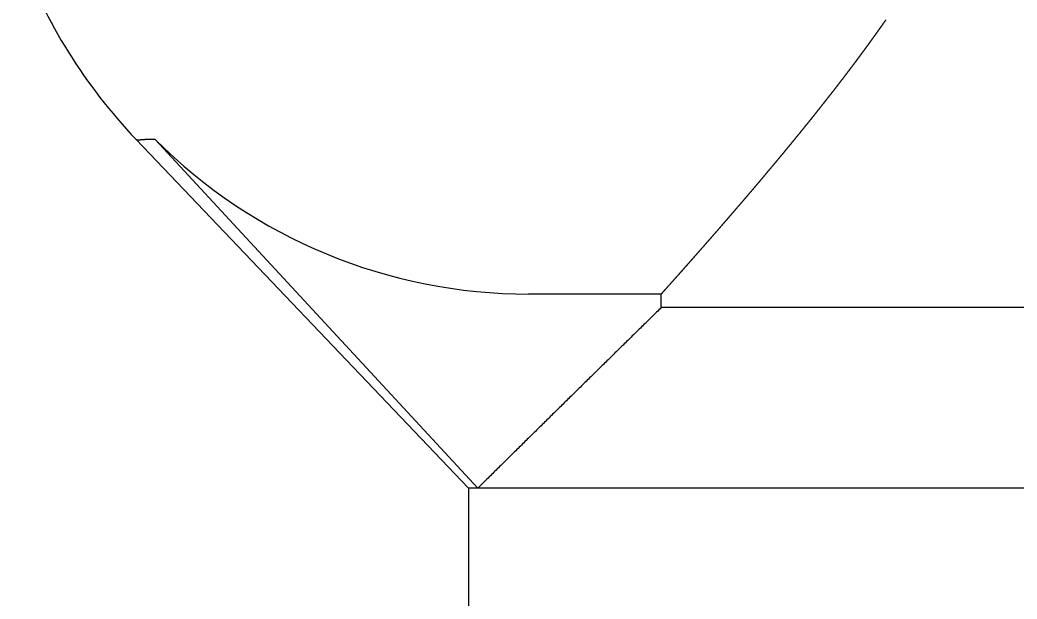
# Model space of a CAD drawing. Extents: x 15.3 to 102.8, y -16.9 to 75.1.
# Drawn here: x 26.46 to 34.74, y 23.75 to 28.56 of the extents above; entities that cross this region are included whole.
import ezdxf

# ---------------------------------------------------------------- set-up
doc = ezdxf.new("R2010")
doc.units = 0
doc.layers.get('0').update_dxf_attribs({"linetype": 'CONTINUOUS'})

msp = doc.modelspace()

# ---------------------------------------------------------------- linework, layer by layer
at = {"color": 7, "linetype": 'CONTINUOUS'}
for p, q in [((27.4265, 27.5704), (30.1851, 24.6738)), ((27.5838, 27.5704), (30.2625, 24.6738)), ((31.7862, 26.2863), (30.6851, 26.2863)), ((31.7862, 26.1738), (31.7862, 26.2863)), ((41.5841, 26.1738), (31.7862, 26.1738)), ((30.1851, 24.6738), (30.1851, 22.2738)), ((43.1851, 24.6738), (30.1851, 24.6738))]:
    msp.add_line(p, q, dxfattribs=at)
at = {"color": 7}
for points in [[(31.7862, 26.2863, 0), (31.7881, 26.2885, 0), (31.79, 26.2906, 0), (31.7919, 26.2927, 0), (31.7938, 26.2948, 0), (31.7957, 26.297, 0), (31.7976, 26.2991, 0), (31.7995, 26.3012, 0), (31.8014, 26.3033, 0), (31.8033, 26.3054, 0), (31.8052, 26.3076, 0), (31.8071, 26.3097, 0), (31.809, 26.3118, 0), (31.8109, 26.3139, 0), (31.8128, 26.3161, 0), (31.8146, 26.3182, 0), (31.8165, 26.3203, 0), (31.8184, 26.3224, 0), (31.8203, 26.3245, 0), (31.8222, 26.3267, 0), (31.8241, 26.3288, 0), (31.826, 26.3309, 0), (31.8279, 26.333, 0), (31.8298, 26.3352, 0), (31.8317, 26.3373, 0), (31.8336, 26.3394, 0), (31.8355, 26.3415, 0), (31.8374, 26.3437, 0), (31.8393, 26.3458, 0), (31.8412, 26.3479, 0), (31.8431, 26.35, 0), (31.845, 26.3522, 0), (31.8469, 26.3543, 0), (31.8488, 26.3564, 0), (31.8507, 26.3585, 0), (31.8526, 26.3607, 0), (31.8545, 26.3628, 0), (31.8564, 26.3649, 0), (31.8583, 26.367, 0), (31.8602, 26.3692, 0), (31.8621, 26.3713, 0), (31.864, 26.3734, 0), (31.8659, 26.3755, 0), (31.8678, 26.3777, 0), (31.8697, 26.3798, 0), (31.8716, 26.3819, 0), (31.8735, 26.384, 0), (31.8753, 26.3862, 0), (31.8772, 26.3883, 0), (31.8791, 26.3904, 0), (31.881, 26.3925, 0), (31.8829, 26.3947, 0), (31.8848, 26.3968, 0), (31.8867, 26.3989, 0), (31.8886, 26.401, 0), (31.8905, 26.4032, 0), (31.8924, 26.4053, 0), (31.8943, 26.4074, 0), (31.8962, 26.4095, 0), (31.8981, 26.4117, 0), (31.9, 26.4138, 0), (31.9019, 26.4159, 0), (31.9038, 26.4181, 0), (31.9057, 26.4202, 0), (31.9075, 26.4223, 0), (31.9094, 26.4244, 0), (31.9113, 26.4266, 0), (31.9132, 26.4287, 0), (31.9151, 26.4308, 0), (31.917, 26.4329, 0), (31.9189, 26.4351, 0), (31.9208, 26.4372, 0), (31.9227, 26.4393, 0), (31.9246, 26.4415, 0), (31.9265, 26.4436, 0), (31.9284, 26.4457, 0), (31.9303, 26.4478, 0), (31.9322, 26.45, 0), (31.934, 26.4521, 0), (31.9359, 26.4542, 0), (31.9378, 26.4564, 0), (31.9397, 26.4585, 0), (31.9416, 26.4606, 0), (31.9435, 26.4627, 0), (31.9454, 26.4649, 0), (31.9473, 26.467, 0), (31.9492, 26.4691, 0), (31.9511, 26.4713, 0), (31.953, 26.4734, 0), (31.9548, 26.4755, 0), (31.9567, 26.4777, 0), (31.9586, 26.4798, 0), (31.9605, 26.4819, 0), (31.9624, 26.484, 0), (31.9643, 26.4862, 0), (31.9662, 26.4883, 0), (31.9681, 26.4904, 0), (31.97, 26.4926, 0), (31.9719, 26.4947, 0), (31.9737, 26.4968, 0), (31.9756, 26.499, 0), (31.9775, 26.5011, 0), (31.9794, 26.5032, 0), (31.9813, 26.5054, 0), (31.9832, 26.5075, 0), (31.9851, 26.5096, 0), (31.987, 26.5118, 0), (31.9889, 26.5139, 0), (31.9907, 26.516, 0), (31.9926, 26.5181, 0), (31.9945, 26.5203, 0), (31.9964, 26.5224, 0), (31.9983, 26.5245, 0), (32.0002, 26.5267, 0), (32.0021, 26.5288, 0), (32.004, 26.5309, 0), (32.0058, 26.5331, 0), (32.0077, 26.5352, 0), (32.0096, 26.5373, 0), (32.0115, 26.5395, 0), (32.0134, 26.5416, 0), (32.0153, 26.5437, 0), (32.0172, 26.5459, 0), (32.0191, 26.548, 0), (32.0209, 26.5501, 0), (32.0228, 26.5523, 0), (32.0247, 26.5544, 0), (32.0266, 26.5565, 0), (32.0285, 26.5587, 0), (32.0304, 26.5608, 0), (32.0323, 26.5629, 0), (32.0341, 26.5651, 0), (32.036, 26.5672, 0), (32.0379, 26.5693, 0), (32.0398, 26.5715, 0), (32.0417, 26.5736, 0), (32.0436, 26.5758, 0), (32.0455, 26.5779, 0), (32.0473, 26.58, 0), (32.0492, 26.5822, 0), (32.0511, 26.5843, 0), (32.053, 26.5864, 0), (32.0549, 26.5886, 0), (32.0568, 26.5907, 0), (32.0586, 26.5928, 0), (32.0605, 26.595, 0), (32.0624, 26.5971, 0), (32.0643, 26.5992, 0), (32.0662, 26.6014, 0), (32.0681, 26.6035, 0), (32.0699, 26.6057, 0), (32.0718, 26.6078, 0), (32.0737, 26.6099, 0), (32.0756, 26.6121, 0), (32.0775, 26.6142, 0), (32.0794, 26.6163, 0), (32.0812, 26.6185, 0), (32.0831, 26.6206, 0), (32.085, 26.6227, 0), (32.0869, 26.6249, 0), (32.0888, 26.627, 0), (32.0907, 26.6292, 0), (32.0925, 26.6313, 0), (32.0944, 26.6334, 0), (32.0963, 26.6356, 0), (32.0982, 26.6377, 0), (32.1001, 26.6398, 0), (32.1019, 26.642, 0), (32.1038, 26.6441, 0), (32.1057, 26.6463, 0), (32.1076, 26.6484, 0), (32.1095, 26.6505, 0), (32.1113, 26.6527, 0), (32.1132, 26.6548, 0), (32.1151, 26.657, 0), (32.117, 26.6591, 0), (32.1189, 26.6612, 0), (32.1207, 26.6634, 0), (32.1226, 26.6655, 0), (32.1245, 26.6677, 0), (32.1264, 26.6698, 0), (32.1283, 26.6719, 0), (32.1301, 26.6741, 0), (32.132, 26.6762, 0), (32.1339, 26.6784, 0), (32.1358, 26.6805, 0), (32.1377, 26.6826, 0), (32.1395, 26.6848, 0), (32.1414, 26.6869, 0), (32.1433, 26.6891, 0), (32.1452, 26.6912, 0), (32.147, 26.6933, 0), (32.1489, 26.6955, 0), (32.1508, 26.6976, 0), (32.1527, 26.6998, 0), (32.1546, 26.7019, 0), (32.1564, 26.704, 0), (32.1583, 26.7062, 0), (32.1602, 26.7083, 0), (32.1621, 26.7105, 0), (32.1639, 26.7126, 0), (32.1658, 26.7148, 0), (32.1677, 26.7169, 0), (32.1696, 26.719, 0), (32.1715, 26.7212, 0), (32.1733, 26.7233, 0), (32.1752, 26.7255, 0), (32.1771, 26.7276, 0), (32.179, 26.7298, 0), (32.1808, 26.7319, 0), (32.1827, 26.734, 0), (32.1846, 26.7362, 0), (32.1865, 26.7383, 0), (32.1883, 26.7405, 0), (32.1902, 26.7426, 0), (32.1921, 26.7448, 0), (32.194, 26.7469, 0), (32.1958, 26.749, 0), (32.1977, 26.7512, 0), (32.1996, 26.7533, 0), (32.2015, 26.7555, 0), (32.2033, 26.7576, 0), (32.2052, 26.7598, 0), (32.2071, 26.7619, 0), (32.2089, 26.7641, 0), (32.2108, 26.7662, 0), (32.2127, 26.7683, 0), (32.2146, 26.7705, 0), (32.2164, 26.7726, 0), (32.2183, 26.7748, 0), (32.2202, 26.7769, 0), (32.2221, 26.7791, 0), (32.2239, 26.7812, 0), (32.2258, 26.7834, 0), (32.2277, 26.7855, 0), (32.2295, 26.7877, 0), (32.2314, 26.7898, 0), (32.2333, 26.792, 0), (32.2352, 26.7941, 0), (32.237, 26.7962, 0), (32.2389, 26.7984, 0), (32.2408, 26.8005, 0), (32.2426, 26.8027, 0), (32.2445, 26.8048, 0), (32.2464, 26.807, 0), (32.2483, 26.8091, 0), (32.2501, 26.8113, 0), (32.252, 26.8134, 0), (32.2539, 26.8156, 0), (32.2557, 26.8177, 0), (32.2576, 26.8199, 0), (32.2595, 26.822, 0), (32.2614, 26.8242, 0), (32.2632, 26.8263, 0), (32.2651, 26.8285, 0), (32.267, 26.8306, 0), (32.2688, 26.8328, 0), (32.2707, 26.8349, 0), (32.2726, 26.8371, 0), (32.2744, 26.8392, 0), (32.2763, 26.8414, 0), (32.2782, 26.8435, 0), (32.28, 26.8457, 0), (32.2819, 26.8478, 0), (32.2838, 26.85, 0), (32.2856, 26.8521, 0), (32.2875, 26.8543, 0), (32.2894, 26.8564, 0), (32.2912, 26.8586, 0), (32.2931, 26.8607, 0), (32.295, 26.8629, 0), (32.2968, 26.865, 0), (32.2987, 26.8672, 0), (32.3006, 26.8693, 0), (32.3024, 26.8715, 0), (32.3043, 26.8736, 0), (32.3062, 26.8758, 0), (32.308, 26.8779, 0), (32.3099, 26.8801, 0), (32.3118, 26.8822, 0), (32.3136, 26.8844, 0), (32.3155, 26.8865, 0), (32.3174, 26.8887, 0), (32.3192, 26.8908, 0), (32.3211, 26.893, 0), (32.323, 26.8951, 0), (32.3248, 26.8973, 0), (32.3267, 26.8994, 0), (32.3286, 26.9016, 0), (32.3304, 26.9037, 0), (32.3323, 26.9059, 0), (32.3342, 26.908, 0), (32.336, 26.9102, 0), (32.3379, 26.9124, 0), (32.3397, 26.9145, 0), (32.3416, 26.9167, 0), (32.3435, 26.9188, 0), (32.3453, 26.921, 0), (32.3472, 26.9231, 0), (32.3491, 26.9253, 0), (32.3509, 26.9274, 0), (32.3528, 26.9296, 0), (32.3546, 26.9317, 0), (32.3565, 26.9339, 0), (32.3584, 26.9361, 0), (32.3602, 26.9382, 0), (32.3621, 26.9404, 0), (32.364, 26.9425, 0), (32.3658, 26.9447, 0), (32.3677, 26.9468, 0), (32.3695, 26.949, 0), (32.3714, 26.9511, 0), (32.3733, 26.9533, 0), (32.3751, 26.9555, 0), (32.377, 26.9576, 0), (32.3788, 26.9598, 0), (32.3807, 26.9619, 0), (32.3826, 26.9641, 0), (32.3844, 26.9662, 0), (32.3863, 26.9684, 0), (32.3881, 26.9705, 0), (32.39, 26.9727, 0), (32.3919, 26.9749, 0), (32.3937, 26.977, 0), (32.3956, 26.9792, 0), (32.3974, 26.9813, 0), (32.3993, 26.9835, 0), (32.4011, 26.9857, 0), (32.403, 26.9878, 0), (32.4049, 26.99, 0), (32.4067, 26.9921, 0), (32.4086, 26.9943, 0), (32.4104, 26.9964, 0), (32.4123, 26.9986, 0), (32.4141, 27.0008, 0), (32.416, 27.0029, 0), (32.4179, 27.0051, 0), (32.4197, 27.0072, 0), (32.4216, 27.0094, 0), (32.4234, 27.0116, 0), (32.4253, 27.0137, 0), (32.4271, 27.0159, 0), (32.429, 27.018, 0), (32.4309, 27.0202, 0), (32.4327, 27.0224, 0), (32.4346, 27.0245, 0), (32.4364, 27.0267, 0), (32.4383, 27.0288, 0), (32.4401, 27.031, 0), (32.442, 27.0332, 0), (32.4438, 27.0353, 0), (32.4457, 27.0375, 0), (32.4475, 27.0397, 0), (32.4494, 27.0418, 0), (32.4513, 27.044, 0), (32.4531, 27.0461, 0), (32.455, 27.0483, 0), (32.4568, 27.0505, 0), (32.4587, 27.0526, 0), (32.4605, 27.0548, 0), (32.4624, 27.057, 0), (32.4642, 27.0591, 0), (32.4661, 27.0613, 0), (32.4679, 27.0634, 0), (32.4698, 27.0656, 0), (32.4716, 27.0678, 0), (32.4735, 27.0699, 0), (32.4753, 27.0721, 0), (32.4772, 27.0743, 0), (32.479, 27.0764, 0), (32.4809, 27.0786, 0), (32.4827, 27.0808, 0), (32.4846, 27.0829, 0), (32.4864, 27.0851, 0), (32.4883, 27.0873, 0), (32.4901, 27.0894, 0), (32.492, 27.0916, 0), (32.4938, 27.0937, 0), (32.4957, 27.0959, 0), (32.4975, 27.0981, 0), (32.4994, 27.1002, 0), (32.5012, 27.1024, 0), (32.5031, 27.1046, 0), (32.5049, 27.1067, 0), (32.5068, 27.1089, 0), (32.5086, 27.1111, 0), (32.5105, 27.1132, 0), (32.5123, 27.1154, 0), (32.5142, 27.1176, 0), (32.516, 27.1197, 0), (32.5179, 27.1219, 0), (32.5197, 27.1241, 0), (32.5216, 27.1262, 0), (32.5234, 27.1284, 0), (32.5253, 27.1306, 0), (32.5271, 27.1327, 0), (32.529, 27.1349, 0), (32.5308, 27.1371, 0), (32.5326, 27.1393, 0), (32.5345, 27.1414, 0), (32.5363, 27.1436, 0), (32.5382, 27.1458, 0), (32.54, 27.1479, 0), (32.5419, 27.1501, 0), (32.5437, 27.1523, 0), (32.5456, 27.1544, 0), (32.5474, 27.1566, 0), (32.5493, 27.1588, 0), (32.5511, 27.1609, 0), (32.5529, 27.1631, 0), (32.5548, 27.1653, 0), (32.5566, 27.1675, 0), (32.5585, 27.1696, 0), (32.5603, 27.1718, 0), (32.5622, 27.174, 0), (32.564, 27.1761, 0), (32.5658, 27.1783, 0), (32.5677, 27.1805, 0), (32.5695, 27.1827, 0), (32.5714, 27.1848, 0), (32.5732, 27.187, 0), (32.5751, 27.1892, 0), (32.5769, 27.1913, 0), (32.5787, 27.1935, 0), (32.5806, 27.1957, 0), (32.5824, 27.1979, 0), (32.5843, 27.2, 0), (32.5861, 27.2022, 0), (32.5879, 27.2044, 0), (32.5898, 27.2066, 0), (32.5916, 27.2087, 0), (32.5935, 27.2109, 0), (32.5953, 27.2131, 0), (32.5971, 27.2153, 0), (32.599, 27.2174, 0), (32.6008, 27.2196, 0), (32.6027, 27.2218, 0), (32.6045, 27.224, 0), (32.6063, 27.2261, 0), (32.6082, 27.2283, 0), (32.61, 27.2305, 0), (32.6119, 27.2327, 0), (32.6137, 27.2348, 0), (32.6155, 27.237, 0), (32.6174, 27.2392, 0), (32.6192, 27.2414, 0), (32.621, 27.2435, 0), (32.6229, 27.2457, 0), (32.6247, 27.2479, 0), (32.6266, 27.2501, 0), (32.6284, 27.2522, 0), (32.6302, 27.2544, 0), (32.6321, 27.2566, 0), (32.6339, 27.2588, 0), (32.6357, 27.2609, 0), (32.6376, 27.2631, 0), (32.6394, 27.2653, 0), (32.6412, 27.2675, 0), (32.6431, 27.2697, 0), (32.6449, 27.2718, 0), (32.6467, 27.274, 0), (32.6486, 27.2762, 0), (32.6504, 27.2784, 0), (32.6522, 27.2806, 0), (32.6541, 27.2827, 0), (32.6559, 27.2849, 0), (32.6577, 27.2871, 0), (32.6596, 27.2893, 0), (32.6614, 27.2915, 0), (32.6632, 27.2936, 0), (32.6651, 27.2958, 0), (32.6669, 27.298, 0), (32.6687, 27.3002, 0), (32.6706, 27.3024, 0), (32.6724, 27.3045, 0), (32.6742, 27.3067, 0), (32.6761, 27.3089, 0), (32.6779, 27.3111, 0), (32.6797, 27.3133, 0), (32.6816, 27.3154, 0), (32.6834, 27.3176, 0), (32.6852, 27.3198, 0), (32.687, 27.322, 0), (32.6889, 27.3242, 0), (32.6907, 27.3264, 0), (32.6925, 27.3285, 0), (32.6944, 27.3307, 0), (32.6962, 27.3329, 0), (32.698, 27.3351, 0), (32.6998, 27.3373, 0), (32.7017, 27.3395, 0), (32.7035, 27.3416, 0), (32.7053, 27.3438, 0), (32.7072, 27.346, 0), (32.709, 27.3482, 0), (32.7108, 27.3504, 0), (32.7126, 27.3526, 0), (32.7145, 27.3547, 0), (32.7163, 27.3569, 0), (32.7181, 27.3591, 0), (32.7199, 27.3613, 0), (32.7218, 27.3635, 0), (32.7236, 27.3657, 0), (32.7254, 27.3679, 0), (32.7272, 27.37, 0), (32.7291, 27.3722, 0), (32.7309, 27.3744, 0), (32.7327, 27.3766, 0), (32.7345, 27.3788, 0), (32.7364, 27.381, 0), (32.7382, 27.3832, 0), (32.74, 27.3854, 0), (32.7418, 27.3875, 0), (32.7437, 27.3897, 0), (32.7455, 27.3919, 0), (32.7473, 27.3941, 0), (32.7491, 27.3963, 0), (32.751, 27.3985, 0), (32.7528, 27.4007, 0), (32.7546, 27.4029, 0), (32.7564, 27.4051, 0), (32.7582, 27.4072, 0), (32.7601, 27.4094, 0), (32.7619, 27.4116, 0), (32.7637, 27.4138, 0), (32.7655, 27.416, 0), (32.7673, 27.4182, 0), (32.7692, 27.4204, 0), (32.771, 27.4226, 0), (32.7728, 27.4248, 0), (32.7746, 27.427, 0), (32.7764, 27.4291, 0), (32.7783, 27.4313, 0), (32.7801, 27.4335, 0), (32.7819, 27.4357, 0), (32.7837, 27.4379, 0), (32.7855, 27.4401, 0), (32.7873, 27.4423, 0), (32.7892, 27.4445, 0), (32.791, 27.4467, 0), (32.7928, 27.4489, 0), (32.7946, 27.4511, 0), (32.7964, 27.4533, 0), (32.7983, 27.4555, 0), (32.8001, 27.4576, 0), (32.8019, 27.4598, 0), (32.8037, 27.462, 0), (32.8055, 27.4642, 0), (32.8073, 27.4664, 0), (32.8091, 27.4686, 0), (32.811, 27.4708, 0), (32.8128, 27.473, 0), (32.8146, 27.4752, 0), (32.8164, 27.4774, 0), (32.8182, 27.4796, 0), (32.82, 27.4818, 0), (32.8218, 27.484, 0), (32.8237, 27.4862, 0), (32.8255, 27.4884, 0), (32.8273, 27.4906, 0), (32.8291, 27.4928, 0), (32.8309, 27.495, 0), (32.8327, 27.4972, 0), (32.8345, 27.4994, 0), (32.8363, 27.5016, 0), (32.8382, 27.5038, 0), (32.84, 27.506, 0), (32.8418, 27.5082, 0), (32.8436, 27.5104, 0), (32.8454, 27.5126, 0), (32.8472, 27.5148, 0), (32.849, 27.5169, 0), (32.8508, 27.5191, 0), (32.8526, 27.5213, 0), (32.8544, 27.5235, 0), (32.8563, 27.5257, 0), (32.8581, 27.5279, 0), (32.8599, 27.5301, 0), (32.8617, 27.5323, 0), (32.8635, 27.5345, 0), (32.8653, 27.5367, 0), (32.8671, 27.539, 0), (32.8689, 27.5412, 0), (32.8707, 27.5434, 0), (32.8725, 27.5456, 0), (32.8743, 27.5478, 0), (32.8761, 27.55, 0), (32.8779, 27.5522, 0), (32.8797, 27.5544, 0), (32.8815, 27.5566, 0), (32.8834, 27.5588, 0), (32.8852, 27.561, 0), (32.887, 27.5632, 0), (32.8888, 27.5654, 0), (32.8906, 27.5676, 0), (32.8924, 27.5698, 0), (32.8942, 27.572, 0), (32.896, 27.5742, 0), (32.8978, 27.5764, 0), (32.8996, 27.5786, 0), (32.9014, 27.5808, 0), (32.9032, 27.583, 0), (32.905, 27.5852, 0), (32.9068, 27.5874, 0), (32.9086, 27.5896, 0), (32.9104, 27.5918, 0), (32.9122, 27.594, 0), (32.914, 27.5962, 0), (32.9158, 27.5985, 0), (32.9176, 27.6007, 0), (32.9194, 27.6029, 0), (32.9212, 27.6051, 0), (32.923, 27.6073, 0), (32.9248, 27.6095, 0), (32.9266, 27.6117, 0), (32.9284, 27.6139, 0), (32.9302, 27.6161, 0), (32.932, 27.6183, 0), (32.9338, 27.6205, 0), (32.9356, 27.6227, 0), (32.9374, 27.6249, 0), (32.9392, 27.6272, 0), (32.941, 27.6294, 0), (32.9428, 27.6316, 0), (32.9446, 27.6338, 0), (32.9464, 27.636, 0), (32.9482, 27.6382, 0), (32.95, 27.6404, 0), (32.9518, 27.6426, 0), (32.9536, 27.6448, 0), (32.9553, 27.6471, 0), (32.9571, 27.6493, 0), (32.9589, 27.6515, 0), (32.9607, 27.6537, 0), (32.9625, 27.6559, 0), (32.9643, 27.6581, 0), (32.9661, 27.6603, 0), (32.9679, 27.6625, 0), (32.9697, 27.6647, 0), (32.9715, 27.667, 0), (32.9733, 27.6692, 0), (32.9751, 27.6714, 0), (32.9769, 27.6736, 0), (32.9787, 27.6758, 0), (32.9804, 27.678, 0), (32.9822, 27.6802, 0), (32.984, 27.6825, 0), (32.9858, 27.6847, 0), (32.9876, 27.6869, 0), (32.9894, 27.6891, 0), (32.9912, 27.6913, 0), (32.993, 27.6935, 0), (32.9948, 27.6958, 0), (32.9966, 27.698, 0), (32.9983, 27.7002, 0), (33.0001, 27.7024, 0), (33.0019, 27.7046, 0), (33.0037, 27.7068, 0), (33.0055, 27.7091, 0), (33.0073, 27.7113, 0), (33.0091, 27.7135, 0), (33.0108, 27.7157, 0), (33.0126, 27.7179, 0), (33.0144, 27.7201, 0), (33.0162, 27.7224, 0), (33.018, 27.7246, 0), (33.0198, 27.7268, 0), (33.0216, 27.729, 0), (33.0233, 27.7312, 0), (33.0251, 27.7335, 0), (33.0269, 27.7357, 0), (33.0287, 27.7379, 0), (33.0305, 27.7401, 0), (33.0323, 27.7423, 0), (33.034, 27.7446, 0), (33.0358, 27.7468, 0), (33.0376, 27.749, 0), (33.0394, 27.7512, 0), (33.0412, 27.7535, 0), (33.0429, 27.7557, 0), (33.0447, 27.7579, 0), (33.0465, 27.7601, 0), (33.0483, 27.7623, 0), (33.0501, 27.7646, 0), (33.0518, 27.7668, 0), (33.0536, 27.769, 0), (33.0554, 27.7712, 0), (33.0572, 27.7735, 0), (33.059, 27.7757, 0), (33.0607, 27.7779, 0), (33.0625, 27.7801, 0), (33.0643, 27.7824, 0), (33.0661, 27.7846, 0), (33.0678, 27.7868, 0), (33.0696, 27.789, 0), (33.0714, 27.7913, 0), (33.0732, 27.7935, 0), (33.075, 27.7957, 0), (33.0767, 27.798, 0), (33.0785, 27.8002, 0), (33.0803, 27.8024, 0), (33.0821, 27.8046, 0), (33.0838, 27.8069, 0), (33.0856, 27.8091, 0), (33.0874, 27.8113, 0), (33.0891, 27.8135, 0), (33.0909, 27.8158, 0), (33.0927, 27.818, 0), (33.0945, 27.8202, 0), (33.0962, 27.8225, 0), (33.098, 27.8247, 0), (33.0998, 27.8269, 0), (33.1015, 27.8292, 0), (33.1033, 27.8314, 0), (33.1051, 27.8336, 0), (33.1069, 27.8358, 0), (33.1086, 27.8381, 0), (33.1104, 27.8403, 0), (33.1122, 27.8425, 0), (33.1139, 27.8448, 0), (33.1157, 27.847, 0), (33.1175, 27.8492, 0), (33.1192, 27.8515, 0), (33.121, 27.8537, 0), (33.1228, 27.8559, 0), (33.1245, 27.8582, 0), (33.1263, 27.8604, 0), (33.1281, 27.8626, 0), (33.1298, 27.8649, 0), (33.1316, 27.8671, 0), (33.1334, 27.8693, 0), (33.1351, 27.8716, 0), (33.1369, 27.8738, 0), (33.1387, 27.8761, 0), (33.1404, 27.8783, 0), (33.1422, 27.8805, 0), (33.144, 27.8828, 0), (33.1457, 27.885, 0), (33.1475, 27.8872, 0), (33.1492, 27.8895, 0), (33.151, 27.8917, 0), (33.1528, 27.8939, 0), (33.1545, 27.8962, 0), (33.1563, 27.8984, 0), (33.158, 27.9007, 0), (33.1598, 27.9029, 0), (33.1616, 27.9051, 0), (33.1633, 27.9074, 0), (33.1651, 27.9096, 0), (33.1668, 27.9119, 0), (33.1686, 27.9141, 0), (33.1704, 27.9163, 0), (33.1721, 27.9186, 0), (33.1739, 27.9208, 0), (33.1756, 27.9231, 0), (33.1774, 27.9253, 0), (33.1791, 27.9275, 0), (33.1809, 27.9298, 0), (33.1827, 27.932, 0), (33.1844, 27.9343, 0), (33.1862, 27.9365, 0), (33.1879, 27.9388, 0), (33.1897, 27.941, 0), (33.1914, 27.9432, 0), (33.1932, 27.9455, 0), (33.1949, 27.9477, 0), (33.1967, 27.95, 0), (33.1984, 27.9522, 0), (33.2002, 27.9545, 0), (33.2019, 27.9567, 0), (33.2037, 27.959, 0), (33.2054, 27.9612, 0), (33.2072, 27.9635, 0), (33.2089, 27.9657, 0), (33.2107, 27.9679, 0), (33.2124, 27.9702, 0), (33.2142, 27.9724, 0), (33.2159, 27.9747, 0), (33.2177, 27.9769, 0), (33.2194, 27.9792, 0), (33.2212, 27.9814, 0), (33.2229, 27.9837, 0), (33.2247, 27.9859, 0), (33.2264, 27.9882, 0), (33.2282, 27.9904, 0), (33.2299, 27.9927, 0), (33.2317, 27.9949, 0), (33.2334, 27.9972, 0), (33.2352, 27.9994, 0), (33.2369, 28.0017, 0), (33.2387, 28.0039, 0), (33.2404, 28.0062, 0), (33.2421, 28.0084, 0), (33.2439, 28.0107, 0), (33.2456, 28.0129, 0), (33.2474, 28.0152, 0), (33.2491, 28.0174, 0), (33.2509, 28.0197, 0), (33.2526, 28.022, 0), (33.2543, 28.0242, 0), (33.2561, 28.0265, 0), (33.2578, 28.0287, 0), (33.2596, 28.031, 0), (33.2613, 28.0332, 0), (33.263, 28.0355, 0), (33.2648, 28.0377, 0), (33.2665, 28.04, 0), (33.2682, 28.0422, 0), (33.27, 28.0445, 0), (33.2717, 28.0468, 0), (33.2735, 28.049, 0), (33.2752, 28.0513, 0), (33.2769, 28.0535, 0), (33.2787, 28.0558, 0), (33.2804, 28.0581, 0), (33.2821, 28.0603, 0), (33.2839, 28.0626, 0), (33.2856, 28.0648, 0), (33.2873, 28.0671, 0), (33.2891, 28.0693, 0), (33.2908, 28.0716, 0), (33.2925, 28.0739, 0), (33.2943, 28.0761, 0), (33.296, 28.0784, 0), (33.2977, 28.0806, 0), (33.2995, 28.0829, 0), (33.3012, 28.0852, 0), (33.3029, 28.0874, 0), (33.3047, 28.0897, 0), (33.3064, 28.092, 0), (33.3081, 28.0942, 0), (33.3098, 28.0965, 0), (33.3116, 28.0988, 0), (33.3133, 28.101, 0), (33.315, 28.1033, 0), (33.3168, 28.1055, 0), (33.3185, 28.1078, 0), (33.3202, 28.1101, 0), (33.3219, 28.1123, 0), (33.3237, 28.1146, 0), (33.3254, 28.1169, 0), (33.3271, 28.1191, 0), (33.3288, 28.1214, 0), (33.3306, 28.1237, 0), (33.3323, 28.1259, 0), (33.334, 28.1282, 0), (33.3357, 28.1305, 0), (33.3374, 28.1327, 0), (33.3392, 28.135, 0), (33.3409, 28.1373, 0), (33.3426, 28.1396, 0), (33.3443, 28.1418, 0), (33.346, 28.1441, 0), (33.3478, 28.1464, 0), (33.3495, 28.1486, 0), (33.3512, 28.1509, 0), (33.3529, 28.1532, 0), (33.3546, 28.1554, 0), (33.3564, 28.1577, 0), (33.3581, 28.16, 0), (33.3598, 28.1623, 0), (33.3615, 28.1645, 0), (33.3632, 28.1668, 0), (33.3649, 28.1691, 0), (33.3667, 28.1714, 0), (33.3684, 28.1736, 0), (33.3701, 28.1759, 0), (33.3718, 28.1782, 0), (33.3735, 28.1805, 0), (33.3752, 28.1827, 0), (33.3769, 28.185, 0), (33.3786, 28.1873, 0), (33.3804, 28.1896, 0), (33.3821, 28.1918, 0), (33.3838, 28.1941, 0), (33.3855, 28.1964, 0), (33.3872, 28.1987, 0), (33.3889, 28.2009, 0), (33.3906, 28.2032, 0), (33.3923, 28.2055, 0), (33.394, 28.2078, 0), (33.3957, 28.2101, 0), (33.3974, 28.2123, 0), (33.3992, 28.2146, 0), (33.4009, 28.2169, 0), (33.4026, 28.2192, 0), (33.4043, 28.2215, 0), (33.406, 28.2237, 0), (33.4077, 28.226, 0), (33.4094, 28.2283, 0), (33.4111, 28.2306, 0), (33.4128, 28.2329, 0), (33.4145, 28.2352, 0), (33.4162, 28.2374, 0), (33.4179, 28.2397, 0), (33.4196, 28.242, 0), (33.4213, 28.2443, 0), (33.423, 28.2466, 0), (33.4247, 28.2489, 0), (33.4264, 28.2511, 0), (33.4281, 28.2534, 0), (33.4298, 28.2557, 0), (33.4315, 28.258, 0), (33.4332, 28.2603, 0), (33.4349, 28.2626, 0), (33.4366, 28.2649, 0), (33.4383, 28.2671, 0), (33.44, 28.2694, 0), (33.4417, 28.2717, 0), (33.4434, 28.274, 0), (33.4451, 28.2763, 0), (33.4468, 28.2786, 0), (33.4485, 28.2809, 0), (33.4501, 28.2832, 0), (33.4518, 28.2855, 0), (33.4535, 28.2878, 0), (33.4552, 28.29, 0), (33.4569, 28.2923, 0), (33.4586, 28.2946, 0), (33.4603, 28.2969, 0), (33.462, 28.2992, 0), (33.4637, 28.3015, 0), (33.4654, 28.3038, 0), (33.467, 28.3061, 0), (33.4687, 28.3084, 0), (33.4704, 28.3107, 0), (33.4721, 28.313, 0), (33.4738, 28.3153, 0), (33.4755, 28.3176, 0), (33.4772, 28.3199, 0), (33.4788, 28.3222, 0), (33.4805, 28.3245, 0), (33.4822, 28.3268, 0), (33.4839, 28.329, 0), (33.4856, 28.3313, 0), (33.4873, 28.3336, 0), (33.4889, 28.3359, 0), (33.4906, 28.3382, 0), (33.4923, 28.3405, 0), (33.494, 28.3428, 0), (33.4957, 28.3451, 0), (33.4973, 28.3474, 0), (33.499, 28.3497, 0), (33.5007, 28.352, 0), (33.5024, 28.3543, 0), (33.5041, 28.3566, 0), (33.5057, 28.3589, 0), (33.5074, 28.3612, 0), (33.5091, 28.3636, 0), (33.5108, 28.3659, 0), (33.5124, 28.3682, 0), (33.5141, 28.3705, 0), (33.5158, 28.3728, 0), (33.5175, 28.3751, 0), (33.5191, 28.3774, 0), (33.5208, 28.3797, 0), (33.5225, 28.382, 0), (33.5241, 28.3843, 0), (33.5258, 28.3866, 0), (33.5275, 28.3889, 0), (33.5292, 28.3912, 0), (33.5308, 28.3935, 0), (33.5325, 28.3958, 0), (33.5342, 28.3981, 0), (33.5358, 28.4004, 0), (33.5375, 28.4028, 0), (33.5392, 28.4051, 0), (33.5408, 28.4074, 0), (33.5425, 28.4097, 0), (33.5442, 28.412, 0), (33.5458, 28.4143, 0), (33.5475, 28.4166, 0), (33.5491, 28.4189, 0), (33.5508, 28.4212, 0), (33.5525, 28.4236, 0), (33.5541, 28.4259, 0), (33.5558, 28.4282, 0), (33.5575, 28.4305, 0), (33.5591, 28.4328, 0), (33.5608, 28.4351, 0), (33.5624, 28.4374, 0), (33.5641, 28.4398, 0), (33.5657, 28.4421, 0), (33.5674, 28.4444, 0), (33.5691, 28.4467, 0), (33.5707, 28.449, 0), (33.5724, 28.4513, 0), (33.574, 28.4537, 0), (33.5757, 28.456, 0), (33.5773, 28.4583, 0), (33.579, 28.4606, 0), (33.5806, 28.4629, 0), (33.5823, 28.4653, 0), (33.5839, 28.4676, 0), (33.5856, 28.4699, 0), (33.5872, 28.4722, 0), (33.5889, 28.4745, 0), (33.5905, 28.4769, 0), (33.5922, 28.4792, 0), (33.5938, 28.4815, 0), (33.5955, 28.4838, 0), (33.5971, 28.4862, 0), (33.5988, 28.4885, 0), (33.6004, 28.4908, 0), (33.6021, 28.4931, 0), (33.6037, 28.4955, 0), (33.6053, 28.4978, 0), (33.607, 28.5001, 0), (33.6086, 28.5024, 0), (33.6103, 28.5048, 0), (33.6119, 28.5071, 0), (33.6136, 28.5094, 0), (33.6152, 28.5118, 0), (33.6168, 28.5141, 0), (33.6185, 28.5164, 0), (33.6201, 28.5187, 0), (33.6217, 28.5211, 0), (33.6234, 28.5234, 0), (33.625, 28.5257, 0), (33.6267, 28.5281, 0), (33.6283, 28.5304, 0), (33.6299, 28.5327, 0), (33.6316, 28.5351, 0), (33.6332, 28.5374, 0), (33.6348, 28.5397, 0), (33.6365, 28.5421, 0), (33.6381, 28.5444, 0), (33.6397, 28.5467, 0), (33.6413, 28.5491, 0), (33.643, 28.5514, 0), (33.6446, 28.5537, 0), (33.6462, 28.5561, 0), (33.6479, 28.5584, 0), (33.6495, 28.5608, 0), (33.6511, 28.5631, 0)], [(27.5838, 27.5704, 0), (27.5834, 27.5704, 0), (27.583, 27.5704, 0), (27.5826, 27.5704, 0), (27.5822, 27.5704, 0), (27.5818, 27.5704, 0), (27.5814, 27.5704, 0), (27.5811, 27.5704, 0), (27.5807, 27.5704, 0), (27.5803, 27.5704, 0), (27.5799, 27.5704, 0), (27.5795, 27.5704, 0), (27.5791, 27.5704, 0), (27.5788, 27.5704, 0), (27.5784, 27.5704, 0), (27.578, 27.5704, 0), (27.5776, 27.5704, 0), (27.5772, 27.5704, 0), (27.5768, 27.5704, 0), (27.5765, 27.5704, 0), (27.5761, 27.5704, 0), (27.5757, 27.5704, 0), (27.5753, 27.5704, 0), (27.5749, 27.5704, 0), (27.5745, 27.5704, 0), (27.5742, 27.5704, 0), (27.5738, 27.5704, 0), (27.5734, 27.5704, 0), (27.573, 27.5704, 0), (27.5726, 27.5704, 0), (27.5722, 27.5704, 0), (27.5718, 27.5704, 0), (27.5715, 27.5704, 0), (27.5711, 27.5704, 0), (27.5707, 27.5704, 0), (27.5703, 27.5703, 0), (27.5699, 27.5703, 0), (27.5695, 27.5703, 0), (27.5692, 27.5703, 0), (27.5688, 27.5703, 0), (27.5684, 27.5703, 0), (27.568, 27.5703, 0), (27.5676, 27.5703, 0), (27.5672, 27.5703, 0), (27.5669, 27.5703, 0), (27.5665, 27.5703, 0), (27.5661, 27.5703, 0), (27.5657, 27.5703, 0), (27.5653, 27.5703, 0), (27.5649, 27.5703, 0), (27.5646, 27.5703, 0), (27.5642, 27.5703, 0), (27.5638, 27.5703, 0), (27.5634, 27.5703, 0), (27.563, 27.5703, 0), (27.5626, 27.5703, 0), (27.5622, 27.5703, 0), (27.5619, 27.5703, 0), (27.5615, 27.5703, 0), (27.5611, 27.5703, 0), (27.5607, 27.5703, 0), (27.5603, 27.5703, 0), (27.5599, 27.5703, 0), (27.5596, 27.5703, 0), (27.5592, 27.5703, 0), (27.5588, 27.5703, 0), (27.5584, 27.5703, 0), (27.558, 27.5702, 0), (27.5576, 27.5702, 0), (27.5573, 27.5702, 0), (27.5569, 27.5702, 0), (27.5565, 27.5702, 0), (27.5561, 27.5702, 0), (27.5557, 27.5702, 0), (27.5553, 27.5702, 0), (27.555, 27.5702, 0), (27.5546, 27.5702, 0), (27.5542, 27.5702, 0), (27.5538, 27.5702, 0), (27.5534, 27.5702, 0), (27.553, 27.5702, 0), (27.5526, 27.5702, 0), (27.5523, 27.5702, 0), (27.5519, 27.5702, 0), (27.5515, 27.5702, 0), (27.5511, 27.5702, 0), (27.5507, 27.5702, 0), (27.5503, 27.5702, 0), (27.55, 27.5701, 0), (27.5496, 27.5701, 0), (27.5492, 27.5701, 0), (27.5488, 27.5701, 0), (27.5484, 27.5701, 0), (27.548, 27.5701, 0), (27.5477, 27.5701, 0), (27.5473, 27.5701, 0), (27.5469, 27.5701, 0), (27.5465, 27.5701, 0), (27.5461, 27.5701, 0), (27.5457, 27.5701, 0), (27.5454, 27.5701, 0), (27.545, 27.5701, 0), (27.5446, 27.5701, 0), (27.5442, 27.5701, 0), (27.5438, 27.57, 0), (27.5434, 27.57, 0), (27.5431, 27.57, 0), (27.5427, 27.57, 0), (27.5423, 27.57, 0), (27.5419, 27.57, 0), (27.5415, 27.57, 0), (27.5411, 27.57, 0), (27.5407, 27.57, 0), (27.5404, 27.57, 0), (27.54, 27.57, 0), (27.5396, 27.57, 0), (27.5392, 27.57, 0), (27.5388, 27.5699, 0), (27.5384, 27.5699, 0), (27.5381, 27.5699, 0), (27.5377, 27.5699, 0), (27.5373, 27.5699, 0), (27.5369, 27.5699, 0), (27.5365, 27.5699, 0), (27.5361, 27.5699, 0), (27.5358, 27.5699, 0), (27.5354, 27.5699, 0), (27.535, 27.5699, 0), (27.5346, 27.5699, 0), (27.5342, 27.5698, 0), (27.5338, 27.5698, 0), (27.5335, 27.5698, 0), (27.5331, 27.5698, 0), (27.5327, 27.5698, 0), (27.5323, 27.5698, 0), (27.5319, 27.5698, 0), (27.5315, 27.5698, 0), (27.5311, 27.5698, 0), (27.5308, 27.5698, 0), (27.5304, 27.5697, 0), (27.53, 27.5697, 0), (27.5296, 27.5697, 0), (27.5292, 27.5697, 0), (27.5288, 27.5697, 0), (27.5285, 27.5697, 0), (27.5281, 27.5697, 0), (27.5277, 27.5697, 0), (27.5273, 27.5697, 0), (27.5269, 27.5697, 0), (27.5265, 27.5696, 0), (27.5262, 27.5696, 0), (27.5258, 27.5696, 0), (27.5254, 27.5696, 0), (27.525, 27.5696, 0), (27.5246, 27.5696, 0), (27.5242, 27.5696, 0), (27.5239, 27.5696, 0), (27.5235, 27.5695, 0), (27.5231, 27.5695, 0), (27.5227, 27.5695, 0), (27.5223, 27.5695, 0), (27.5219, 27.5695, 0), (27.5216, 27.5695, 0), (27.5212, 27.5695, 0), (27.5208, 27.5695, 0), (27.5204, 27.5694, 0), (27.52, 27.5694, 0), (27.5196, 27.5694, 0), (27.5193, 27.5694, 0), (27.5189, 27.5694, 0), (27.5185, 27.5694, 0), (27.5181, 27.5694, 0), (27.5177, 27.5694, 0), (27.5173, 27.5693, 0), (27.5169, 27.5693, 0), (27.5166, 27.5693, 0), (27.5162, 27.5693, 0), (27.5158, 27.5693, 0), (27.5154, 27.5693, 0), (27.515, 27.5693, 0), (27.5146, 27.5692, 0), (27.5143, 27.5692, 0), (27.5139, 27.5692, 0), (27.5135, 27.5692, 0), (27.5131, 27.5692, 0), (27.5127, 27.5692, 0), (27.5123, 27.5691, 0), (27.512, 27.5691, 0), (27.5116, 27.5691, 0), (27.5112, 27.5691, 0), (27.5108, 27.5691, 0), (27.5104, 27.5691, 0), (27.51, 27.569, 0), (27.5097, 27.569, 0), (27.5093, 27.569, 0), (27.5089, 27.569, 0), (27.5085, 27.569, 0), (27.5081, 27.569, 0), (27.5077, 27.5689, 0), (27.5074, 27.5689, 0), (27.507, 27.5689, 0), (27.5066, 27.5689, 0), (27.5062, 27.5689, 0), (27.5058, 27.5689, 0), (27.5054, 27.5688, 0), (27.5051, 27.5688, 0), (27.5047, 27.5688, 0), (27.5043, 27.5688, 0), (27.5039, 27.5688, 0), (27.5035, 27.5687, 0), (27.5031, 27.5687, 0), (27.5028, 27.5687, 0), (27.5024, 27.5687, 0), (27.502, 27.5687, 0), (27.5016, 27.5686, 0), (27.5012, 27.5686, 0), (27.5008, 27.5686, 0), (27.5005, 27.5686, 0), (27.5001, 27.5686, 0), (27.4997, 27.5685, 0), (27.4993, 27.5685, 0), (27.4989, 27.5685, 0), (27.4985, 27.5685, 0), (27.4982, 27.5685, 0), (27.4978, 27.5684, 0), (27.4974, 27.5684, 0), (27.497, 27.5684, 0), (27.4966, 27.5684, 0), (27.4962, 27.5684, 0), (27.4959, 27.5683, 0), (27.4955, 27.5683, 0), (27.4951, 27.5683, 0), (27.4947, 27.5683, 0), (27.4943, 27.5682, 0), (27.4939, 27.5682, 0), (27.4936, 27.5682, 0), (27.4932, 27.5682, 0), (27.4928, 27.5681, 0), (27.4924, 27.5681, 0), (27.492, 27.5681, 0), (27.4916, 27.5681, 0), (27.4913, 27.568, 0), (27.4909, 27.568, 0), (27.4905, 27.568, 0), (27.4901, 27.568, 0), (27.4897, 27.5679, 0), (27.4893, 27.5679, 0), (27.489, 27.5679, 0), (27.4886, 27.5679, 0), (27.4882, 27.5678, 0), (27.4878, 27.5678, 0), (27.4874, 27.5678, 0), (27.487, 27.5678, 0), (27.4867, 27.5677, 0), (27.4863, 27.5677, 0), (27.4859, 27.5677, 0), (27.4855, 27.5676, 0), (27.4851, 27.5676, 0), (27.4847, 27.5676, 0), (27.4844, 27.5676, 0), (27.484, 27.5675, 0), (27.4836, 27.5675, 0), (27.4832, 27.5675, 0), (27.4828, 27.5674, 0), (27.4824, 27.5674, 0), (27.4821, 27.5674, 0), (27.4817, 27.5674, 0), (27.4813, 27.5673, 0), (27.4809, 27.5673, 0), (27.4805, 27.5673, 0), (27.4801, 27.5672, 0), (27.4798, 27.5672, 0), (27.4794, 27.5672, 0), (27.479, 27.5671, 0), (27.4786, 27.5671, 0), (27.4782, 27.5671, 0), (27.4779, 27.567, 0), (27.4775, 27.567, 0), (27.4771, 27.567, 0), (27.4767, 27.5669, 0), (27.4763, 27.5669, 0), (27.4759, 27.5669, 0), (27.4756, 27.5668, 0), (27.4752, 27.5668, 0), (27.4748, 27.5668, 0), (27.4744, 27.5667, 0), (27.474, 27.5667, 0), (27.4736, 27.5667, 0), (27.4733, 27.5666, 0), (27.4729, 27.5666, 0), (27.4725, 27.5666, 0), (27.4721, 27.5665, 0), (27.4717, 27.5665, 0), (27.4713, 27.5665, 0), (27.471, 27.5664, 0), (27.4706, 27.5664, 0), (27.4702, 27.5663, 0), (27.4698, 27.5663, 0), (27.4694, 27.5663, 0), (27.469, 27.5662, 0), (27.4687, 27.5662, 0), (27.4683, 27.5662, 0), (27.4679, 27.5661, 0), (27.4675, 27.5661, 0), (27.4671, 27.566, 0), (27.4668, 27.566, 0), (27.4664, 27.566, 0), (27.466, 27.5659, 0), (27.4656, 27.5659, 0), (27.4652, 27.5658, 0), (27.4648, 27.5658, 0), (27.4645, 27.5658, 0), (27.4641, 27.5657, 0), (27.4637, 27.5657, 0), (27.4633, 27.5656, 0), (27.4629, 27.5656, 0), (27.4626, 27.5655, 0), (27.4622, 27.5655, 0), (27.4618, 27.5655, 0), (27.4614, 27.5654, 0), (27.461, 27.5654, 0), (27.4606, 27.5653, 0), (27.4603, 27.5653, 0), (27.4599, 27.5652, 0), (27.4595, 27.5652, 0), (27.4591, 27.5652, 0), (27.4587, 27.5651, 0), (27.4584, 27.5651, 0), (27.458, 27.565, 0), (27.4576, 27.565, 0), (27.4572, 27.5649, 0), (27.4568, 27.5649, 0), (27.4565, 27.5648, 0), (27.4561, 27.5648, 0), (27.4557, 27.5647, 0), (27.4553, 27.5647, 0), (27.4549, 27.5647, 0), (27.4546, 27.5646, 0), (27.4542, 27.5646, 0), (27.4538, 27.5645, 0), (27.4534, 27.5645, 0), (27.453, 27.5644, 0), (27.4527, 27.5644, 0), (27.4523, 27.5643, 0), (27.4519, 27.5643, 0), (27.4515, 27.5643, 0), (27.4511, 27.5642, 0), (27.4508, 27.5642, 0), (27.4504, 27.5641, 0), (27.45, 27.5641, 0), (27.4496, 27.5641, 0), (27.4492, 27.564, 0), (27.4489, 27.564, 0), (27.4485, 27.564, 0), (27.4481, 27.5639, 0), (27.4477, 27.5639, 0), (27.4473, 27.5639, 0), (27.4469, 27.5638, 0), (27.4465, 27.5638, 0), (27.4462, 27.5638, 0), (27.4458, 27.5638, 0), (27.4454, 27.5637, 0), (27.445, 27.5637, 0), (27.4446, 27.5637, 0), (27.4442, 27.5637, 0), (27.4438, 27.5636, 0), (27.4434, 27.5636, 0), (27.443, 27.5636, 0), (27.4427, 27.5636, 0), (27.4423, 27.5636, 0), (27.4419, 27.5636, 0), (27.4415, 27.5636, 0), (27.4411, 27.5636, 0), (27.4407, 27.5636, 0), (27.4403, 27.5637, 0), (27.4399, 27.5637, 0), (27.4396, 27.5637, 0), (27.4392, 27.5637, 0), (27.4388, 27.5638, 0), (27.4384, 27.5638, 0), (27.438, 27.5639, 0), (27.4377, 27.5639, 0), (27.4373, 27.564, 0), (27.4369, 27.5641, 0), (27.4365, 27.5642, 0), (27.4362, 27.5643, 0), (27.4358, 27.5644, 0), (27.4354, 27.5645, 0), (27.4351, 27.5646, 0), (27.4347, 27.5648, 0), (27.4344, 27.5649, 0), (27.434, 27.565, 0), (27.4337, 27.5652, 0), (27.4333, 27.5654, 0), (27.433, 27.5655, 0), (27.4326, 27.5657, 0), (27.4323, 27.5659, 0), (27.4319, 27.5661, 0), (27.4316, 27.5663, 0), (27.4313, 27.5665, 0), (27.4309, 27.5667, 0), (27.4306, 27.5669, 0), (27.4303, 27.5671, 0), (27.43, 27.5673, 0), (27.4297, 27.5676, 0), (27.4294, 27.5678, 0), (27.4291, 27.568, 0), (27.4288, 27.5683, 0), (27.4285, 27.5685, 0), (27.4282, 27.5688, 0), (27.4279, 27.569, 0), (27.4276, 27.5693, 0), (27.4273, 27.5696, 0), (27.4271, 27.5698, 0), (27.4268, 27.5701, 0), (27.4265, 27.5704, 0)], [(31.7862, 26.1738, 0), (31.7766, 26.1644, 0), (31.767, 26.155, 0), (31.7574, 26.1456, 0), (31.7478, 26.1362, 0), (31.7382, 26.1268, 0), (31.7286, 26.1173, 0), (31.719, 26.1079, 0), (31.7094, 26.0985, 0), (31.6998, 26.0891, 0), (31.6902, 26.0797, 0), (31.6806, 26.0703, 0), (31.671, 26.0608, 0), (31.6614, 26.0514, 0), (31.6518, 26.042, 0), (31.6422, 26.0326, 0), (31.6326, 26.0232, 0), (31.623, 26.0138, 0), (31.6134, 26.0043, 0), (31.6038, 25.9949, 0), (31.5942, 25.9855, 0), (31.5846, 25.9761, 0), (31.575, 25.9667, 0), (31.5654, 25.9572, 0), (31.5558, 25.9478, 0), (31.5462, 25.9384, 0), (31.5366, 25.929, 0), (31.527, 25.9196, 0), (31.5174, 25.9101, 0), (31.5078, 25.9007, 0), (31.4982, 25.8913, 0), (31.4886, 25.8819, 0), (31.479, 25.8724, 0), (31.4694, 25.863, 0), (31.4598, 25.8536, 0), (31.4502, 25.8442, 0), (31.4406, 25.8348, 0), (31.431, 25.8253, 0), (31.4215, 25.8159, 0), (31.4119, 25.8065, 0), (31.4023, 25.7971, 0), (31.3927, 25.7876, 0), (31.3831, 25.7782, 0), (31.3735, 25.7688, 0), (31.3639, 25.7594, 0), (31.3543, 25.7499, 0), (31.3447, 25.7405, 0), (31.3351, 25.7311, 0), (31.3255, 25.7217, 0), (31.3159, 25.7122, 0), (31.3064, 25.7028, 0), (31.2968, 25.6934, 0), (31.2872, 25.684, 0), (31.2776, 25.6745, 0), (31.268, 25.6651, 0), (31.2584, 25.6557, 0), (31.2488, 25.6462, 0), (31.2392, 25.6368, 0), (31.2296, 25.6274, 0), (31.2201, 25.618, 0), (31.2105, 25.6085, 0), (31.2009, 25.5991, 0), (31.1913, 25.5897, 0), (31.1817, 25.5802, 0), (31.1721, 25.5708, 0), (31.1625, 25.5614, 0), (31.153, 25.552, 0), (31.1434, 25.5425, 0), (31.1338, 25.5331, 0), (31.1242, 25.5237, 0), (31.1146, 25.5142, 0), (31.105, 25.5048, 0), (31.0954, 25.4954, 0), (31.0859, 25.4859, 0), (31.0763, 25.4765, 0), (31.0667, 25.4671, 0), (31.0571, 25.4576, 0), (31.0475, 25.4482, 0), (31.0379, 25.4388, 0), (31.0284, 25.4293, 0), (31.0188, 25.4199, 0), (31.0092, 25.4105, 0), (30.9996, 25.401, 0), (30.99, 25.3916, 0), (30.9804, 25.3822, 0), (30.9709, 25.3727, 0), (30.9613, 25.3633, 0), (30.9517, 25.3539, 0), (30.9421, 25.3444, 0), (30.9325, 25.335, 0), (30.923, 25.3255, 0), (30.9134, 25.3161, 0), (30.9038, 25.3067, 0), (30.8942, 25.2972, 0), (30.8846, 25.2878, 0), (30.8751, 25.2784, 0), (30.8655, 25.2689, 0), (30.8559, 25.2595, 0), (30.8463, 25.25, 0), (30.8368, 25.2406, 0), (30.8272, 25.2312, 0), (30.8176, 25.2217, 0), (30.808, 25.2123, 0), (30.7984, 25.2028, 0), (30.7889, 25.1934, 0), (30.7793, 25.184, 0), (30.7697, 25.1745, 0), (30.7601, 25.1651, 0), (30.7506, 25.1556, 0), (30.741, 25.1462, 0), (30.7314, 25.1368, 0), (30.7218, 25.1273, 0), (30.7123, 25.1179, 0), (30.7027, 25.1084, 0), (30.6931, 25.099, 0), (30.6835, 25.0896, 0), (30.674, 25.0801, 0), (30.6644, 25.0707, 0), (30.6548, 25.0612, 0), (30.6452, 25.0518, 0), (30.6357, 25.0423, 0), (30.6261, 25.0329, 0), (30.6165, 25.0234, 0), (30.607, 25.014, 0), (30.5974, 25.0046, 0), (30.5878, 24.9951, 0), (30.5782, 24.9857, 0), (30.5687, 24.9762, 0), (30.5591, 24.9668, 0), (30.5495, 24.9573, 0), (30.54, 24.9479, 0), (30.5304, 24.9384, 0), (30.5208, 24.929, 0), (30.5112, 24.9195, 0), (30.5017, 24.9101, 0), (30.4921, 24.9006, 0), (30.4825, 24.8912, 0), (30.473, 24.8817, 0), (30.4634, 24.8723, 0), (30.4538, 24.8629, 0), (30.4443, 24.8534, 0), (30.4347, 24.844, 0), (30.4251, 24.8345, 0), (30.4156, 24.8251, 0), (30.406, 24.8156, 0), (30.3964, 24.8062, 0), (30.3869, 24.7967, 0), (30.3773, 24.7873, 0), (30.3677, 24.7778, 0), (30.3582, 24.7684, 0), (30.3486, 24.7589, 0), (30.339, 24.7494, 0), (30.3295, 24.74, 0), (30.3199, 24.7305, 0), (30.3103, 24.7211, 0), (30.3008, 24.7116, 0), (30.2912, 24.7022, 0), (30.2817, 24.6927, 0), (30.2721, 24.6833, 0), (30.2625, 24.6738, 0)]]:
    msp.add_polyline3d(points, dxfattribs=at)
at = {"color": 7, "linetype": 'CONTINUOUS'}
for radius, start, end in [(4.5, 200.21612, 223.60286), (4.3875, 225.01902, 270)]:
    msp.add_arc((30.6851, 30.6738), radius, start, end, dxfattribs=at)

doc.saveas('drawing.dxf')
